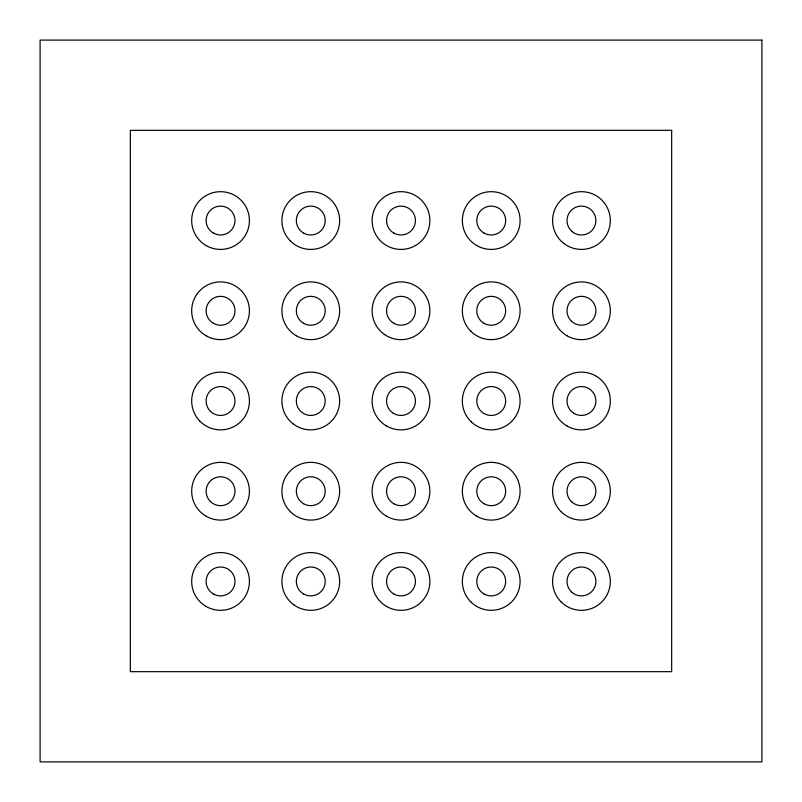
<?xml version="1.0" encoding="UTF-8"?>
<svg xmlns="http://www.w3.org/2000/svg" width="802" height="802" viewBox="0 0 802 802"><rect width="100%" height="100%" fill="white"/><g stroke="black" fill="none" stroke-linecap="round" stroke-linejoin="round"><path stroke-width="1.2" d="M761.9 40.1L40.1 40.1L40.1 761.9L761.9 761.9L761.9 40.1M671.675 130.325L130.325 130.325L130.325 671.675L671.675 671.675L671.675 130.325M206.114 606.452A28.872 28.872 0 0 0 249.422 581.45A28.872 28.872 0 0 0 206.114 556.448A28.872 28.872 0 0 0 206.114 606.452M470.814 601.861A28.872 28.872 0 0 0 519.115 588.919A28.872 28.872 0 0 0 483.756 553.56A28.872 28.872 0 0 0 470.814 601.861M476.789 516.227A28.872 28.872 0 0 0 520.097 491.225A28.872 28.872 0 0 0 476.789 466.223A28.872 28.872 0 0 0 476.789 516.227M213.332 593.951A14.436 14.436 0 0 0 234.986 581.45A14.436 14.436 0 0 0 213.332 568.949A14.436 14.436 0 0 0 213.332 593.951M303.557 593.951A14.436 14.436 0 0 0 325.211 581.45A14.436 14.436 0 0 0 303.557 568.949A14.436 14.436 0 0 0 303.557 593.951M210.345 501.43A14.436 14.436 0 0 0 234.495 494.964A14.436 14.436 0 0 0 216.811 477.28A14.436 14.436 0 0 0 210.345 501.43M303.557 503.726A14.436 14.436 0 0 0 325.211 491.225A14.436 14.436 0 0 0 303.557 478.724A14.436 14.436 0 0 0 303.557 503.726M393.782 593.951A14.436 14.436 0 0 0 415.436 581.45A14.436 14.436 0 0 0 393.782 568.949A14.436 14.436 0 0 0 393.782 593.951M484.007 593.951A14.436 14.436 0 0 0 505.661 581.45A14.436 14.436 0 0 0 484.007 568.949A14.436 14.436 0 0 0 484.007 593.951M571.505 591.916A14.436 14.436 0 0 0 595.485 584.828A14.436 14.436 0 0 0 577.36 567.605A14.436 14.436 0 0 0 571.505 591.916M571.716 501.882A14.436 14.436 0 0 0 595.545 494.323A14.436 14.436 0 0 0 577.079 477.461A14.436 14.436 0 0 0 571.716 501.882M483.847 503.636A14.436 14.436 0 0 0 505.661 491.405A14.436 14.436 0 0 0 484.167 478.634A14.436 14.436 0 0 0 483.847 503.636M393.782 503.726A14.436 14.436 0 0 0 415.436 491.225A14.436 14.436 0 0 0 393.782 478.724A14.436 14.436 0 0 0 393.782 503.726M392.729 412.829A14.436 14.436 0 0 0 415.386 402.243A14.436 14.436 0 0 0 394.885 387.917A14.436 14.436 0 0 0 392.729 412.829M303.557 413.501A14.436 14.436 0 0 0 325.211 401A14.436 14.436 0 0 0 303.557 388.499A14.436 14.436 0 0 0 303.557 413.501M210.495 411.356A14.436 14.436 0 0 0 234.545 404.529A14.436 14.436 0 0 0 216.6 387.115A14.436 14.436 0 0 0 210.495 411.356M213.332 233.051A14.436 14.436 0 0 0 234.986 220.55A14.436 14.436 0 0 0 213.332 208.049A14.436 14.436 0 0 0 213.332 233.051M303.557 233.051A14.436 14.436 0 0 0 325.211 220.55A14.436 14.436 0 0 0 303.557 208.049A14.436 14.436 0 0 0 303.557 233.051M303.557 323.276A14.436 14.436 0 0 0 325.211 310.775A14.436 14.436 0 0 0 303.557 298.274A14.436 14.436 0 0 0 303.557 323.276M393.782 323.276A14.436 14.436 0 0 0 415.436 310.775A14.436 14.436 0 0 0 393.782 298.274A14.436 14.436 0 0 0 393.782 323.276M484.007 413.501A14.436 14.436 0 0 0 505.661 401A14.436 14.436 0 0 0 484.007 388.499A14.436 14.436 0 0 0 484.007 413.501M574.232 413.501A14.436 14.436 0 0 0 595.886 401A14.436 14.436 0 0 0 574.232 388.499A14.436 14.436 0 0 0 574.232 413.501M484.007 323.276A14.436 14.436 0 0 0 505.661 310.775A14.436 14.436 0 0 0 484.007 298.274A14.436 14.436 0 0 0 484.007 323.276M393.782 233.051A14.436 14.436 0 0 0 415.436 220.55A14.436 14.436 0 0 0 393.782 208.049A14.436 14.436 0 0 0 393.782 233.051M484.007 233.051A14.436 14.436 0 0 0 505.661 220.55A14.436 14.436 0 0 0 484.007 208.049A14.436 14.436 0 0 0 484.007 233.051M572.277 231.698A14.436 14.436 0 0 0 595.686 222.926A14.436 14.436 0 0 0 576.387 207.026A14.436 14.436 0 0 0 572.277 231.698M571.485 321.221A14.436 14.436 0 0 0 595.475 314.183A14.436 14.436 0 0 0 577.39 296.92A14.436 14.436 0 0 0 571.485 321.221M213.332 323.276A14.436 14.436 0 0 0 234.986 310.775A14.436 14.436 0 0 0 213.332 298.274A14.436 14.436 0 0 0 213.332 323.276M293.753 604.768A28.872 28.872 0 0 0 339.487 584.528A28.872 28.872 0 0 0 299.086 555.054A28.872 28.872 0 0 0 293.753 604.768M386.564 606.452A28.872 28.872 0 0 0 429.872 581.45A28.872 28.872 0 0 0 386.564 556.448A28.872 28.872 0 0 0 386.564 606.452M561.039 601.861A28.872 28.872 0 0 0 609.34 588.919A28.872 28.872 0 0 0 573.981 553.56A28.872 28.872 0 0 0 561.039 601.861M206.114 516.227A28.872 28.872 0 0 0 249.422 491.225A28.872 28.872 0 0 0 206.114 466.223A28.872 28.872 0 0 0 206.114 516.227M200.139 421.411A28.872 28.872 0 0 0 248.44 408.469A28.872 28.872 0 0 0 213.081 373.11A28.872 28.872 0 0 0 200.139 421.411M206.114 335.777A28.872 28.872 0 0 0 249.422 310.775A28.872 28.872 0 0 0 206.114 285.773A28.872 28.872 0 0 0 206.114 335.777M206.114 245.552A28.872 28.872 0 0 0 249.422 220.55A28.872 28.872 0 0 0 206.114 195.548A28.872 28.872 0 0 0 206.114 245.552M290.424 511.706A28.872 28.872 0 0 0 338.685 498.613A28.872 28.872 0 0 0 303.216 463.355A28.872 28.872 0 0 0 290.424 511.706M386.564 516.227A28.872 28.872 0 0 0 429.872 491.225A28.872 28.872 0 0 0 386.564 466.223A28.872 28.872 0 0 0 386.564 516.227M561.039 511.636A28.872 28.872 0 0 0 609.34 498.694A28.872 28.872 0 0 0 573.981 463.335A28.872 28.872 0 0 0 561.039 511.636M567.014 426.002A28.872 28.872 0 0 0 610.322 401A28.872 28.872 0 0 0 567.014 375.998A28.872 28.872 0 0 0 567.014 426.002M386.564 426.002A28.872 28.872 0 0 0 429.872 401A28.872 28.872 0 0 0 386.564 375.998A28.872 28.872 0 0 0 386.564 426.002M293.011 423.757A28.872 28.872 0 0 0 339.366 405A28.872 28.872 0 0 0 299.948 374.233A28.872 28.872 0 0 0 293.011 423.757M296.339 335.777A28.872 28.872 0 0 0 339.647 310.775A28.872 28.872 0 0 0 296.339 285.773A28.872 28.872 0 0 0 296.339 335.777M290.364 240.961A28.872 28.872 0 0 0 338.665 228.019A28.872 28.872 0 0 0 303.306 192.66A28.872 28.872 0 0 0 290.364 240.961M384.749 334.645A28.872 28.872 0 0 0 429.792 312.91A28.872 28.872 0 0 0 388.449 284.77A28.872 28.872 0 0 0 384.749 334.645M471.456 422.042A28.872 28.872 0 0 0 519.335 407.596A28.872 28.872 0 0 0 482.884 373.361A28.872 28.872 0 0 0 471.456 422.042M471.005 331.386A28.872 28.872 0 0 0 519.185 317.983A28.872 28.872 0 0 0 483.486 282.956A28.872 28.872 0 0 0 471.005 331.386M567.014 335.777A28.872 28.872 0 0 0 610.322 310.775A28.872 28.872 0 0 0 567.014 285.773A28.872 28.872 0 0 0 567.014 335.777M383.546 243.547A28.872 28.872 0 0 0 429.641 224.159A28.872 28.872 0 0 0 389.802 193.934A28.872 28.872 0 0 0 383.546 243.547M563.806 243.397A28.872 28.872 0 0 0 610.061 224.41A28.872 28.872 0 0 0 570.483 193.843A28.872 28.872 0 0 0 563.806 243.397M476.789 245.552A28.872 28.872 0 0 0 520.097 220.55A28.872 28.872 0 0 0 476.789 195.548A28.872 28.872 0 0 0 476.789 245.552"/></g></svg>
